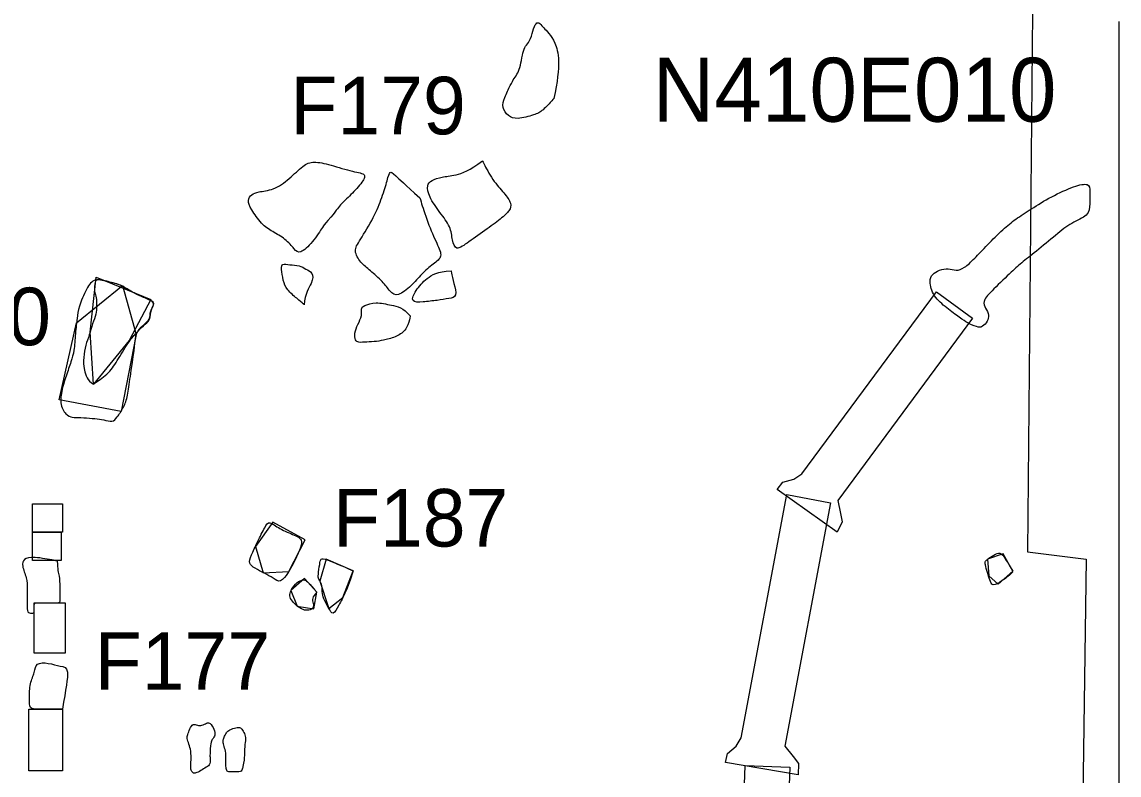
# Model space of a CAD drawing. Extents: x -29.4 to 22.1, y 358.8 to 440.
# Drawn here: x 1.42 to 10, y 404.11 to 410 of the extents above; entities that cross this region are included whole.
import ezdxf

# ---------------------------------------------------------------- set-up
doc = ezdxf.new("R2010")
doc.units = 0
for name, color, linetype in [('Brick', 7, 'Continuous'), ('Feature Labels', 7, 'Continuous'), ('Garden Fence', 7, 'Continuous'), ('Limits of Excavation', 7, 'Continuous'), ('Modern Pipe', 7, 'Continuous'), ('Quadrat ID', 7, 'Continuous'), ('Quadrat Lines', 7, 'Continuous'), ('Stone', 7, 'Continuous')]:
    doc.layers.add(name, color=color, linetype=linetype)

msp = doc.modelspace()

# ---------------------------------------------------------------- linework, layer by layer
at = {"layer": 'Brick'}
for points in [[(1.4976, 406.2286), (1.7315, 406.2286), (1.7315, 406.0074), (1.4976, 406.0074)], [(1.4976, 406.0074), (1.7219, 406.0074), (1.7219, 405.7862), (1.4976, 405.7862)], [(1.5104, 405.4559), (1.754, 405.4559), (1.754, 405.0615), (1.5104, 405.0615)], [(1.4695, 404.6242), (1.7318, 404.6242), (1.7318, 404.1425), (1.4695, 404.1425)]]:
    msp.add_lwpolyline(points, close=True, dxfattribs=at)
for points in [[(1.6947, 405.7814), (1.6947, 405.7162), (1.7137, 405.665), (1.7137, 405.5837), (1.7137, 405.4754), (1.7152, 405.4559), (1.6771, 405.4559), (1.6032, 405.4559), (1.5403, 405.4559), (1.5104, 405.4557), (1.5104, 405.4271), (1.5104, 405.3927), (1.5104, 405.3752), (1.4906, 405.3752), (1.4562, 405.3752), (1.4562, 405.4374), (1.4562, 405.5669), (1.4562, 405.6474), (1.4108, 405.7492), (1.4277, 405.7982), (1.4976, 405.8194), (1.6947, 405.7814), (1.6947, 405.7814), (1.6947, 405.7814)], [(1.7318, 404.6242), (1.7583, 404.7806), (1.7927, 404.9556), (1.7185, 404.9556), (1.6232, 404.9874), (1.5198, 404.9874), (1.5198, 404.9132), (1.4748, 404.8283), (1.4748, 404.7038), (1.4695, 404.6242), (1.5384, 404.6242), (1.6007, 404.6242), (1.6947, 404.6242), (1.7318, 404.6242), (1.7318, 404.6242), (1.7318, 404.6242)], [(2.8868, 404.2522), (2.8863, 404.3544), (2.906, 404.3916), (2.9297, 404.4164), (2.9213, 404.465), (2.888, 404.5209), (2.862, 404.5164), (2.8236, 404.4955), (2.7887, 404.4955), (2.7526, 404.513), (2.7289, 404.4706), (2.7102, 404.4221), (2.7063, 404.3989), (2.7215, 404.3515), (2.7396, 404.299), (2.7385, 404.2195), (2.7368, 404.1766), (2.7356, 404.1461), (2.7537, 404.1235), (2.774, 404.1212), (2.8124, 404.1416), (2.8598, 404.1715), (2.8919, 404.1912), (2.8868, 404.2522), (2.8868, 404.2522), (2.8868, 404.2522)], [(3.1449, 404.1757), (3.1594, 404.2536), (3.1552, 404.3152), (3.166, 404.3809), (3.1642, 404.4244), (3.1413, 404.4618), (3.1214, 404.4854), (3.0804, 404.4775), (3.0273, 404.4594), (3.011, 404.4316), (2.9917, 404.3936), (2.9875, 404.3737), (2.9965, 404.3321), (3.0128, 404.2844), (3.0104, 404.2095), (3.0122, 404.1667), (3.017, 404.1347), (3.0508, 404.1341), (3.0912, 404.1329), (3.1353, 404.1317), (3.1449, 404.1757), (3.1449, 404.1757), (3.1449, 404.1757)]]:
    msp.add_open_spline(points, degree=3, dxfattribs=at)
at = {"layer": 'Garden Fence'}
msp.add_lwpolyline([(9.3991, 418.2415), (9.2845, 405.853), (9.7427, 405.7957), (9.4563, 385.2551), (9.1413, 385.2551), (9.0841, 380.0001)], dxfattribs=at)
at = {"layer": 'Limits of Excavation'}
msp.add_lwpolyline([(9.1676, 405.7038), (9.0928, 405.8375), (8.9706, 405.7973), (8.9798, 405.6652), (9.0552, 405.6023), (9.1676, 405.7038)], dxfattribs=at)
at = {"layer": 'Modern Pipe'}
for points in [[(7.8211, 406.154), (7.8342, 406.0874), (7.7949, 406.0089), (7.3252, 406.342), (7.3692, 406.3991), (7.456, 406.4217), (7.5177, 406.4631), (8.5715, 407.8881), (8.8524, 407.6804), (7.7986, 406.2554)], [(7.45, 404.2535), (7.4908, 404.1992), (7.4897, 404.1114), (6.9217, 404.2065), (6.9364, 404.277), (7.0047, 404.3352), (7.0419, 404.3988), (7.3994, 406.3027), (7.743, 406.2382), (7.3856, 404.3349)], [(7.4356, 402.3274), (7.4841, 402.2799), (7.4961, 402.1929), (6.9203, 402.2023), (6.9243, 402.2743), (6.9831, 402.342), (7.0107, 402.411), (7.0748, 404.1821), (7.4239, 404.1695), (7.3598, 402.3983)]]:
    msp.add_lwpolyline(points, close=True, dxfattribs=at)
msp.add_open_spline([(8.8226, 407.6401), (8.8926, 407.6043), (8.937, 407.6117), (8.9702, 407.6561), (8.985, 407.7042), (8.9555, 407.7596), (8.9296, 407.8077), (8.9887, 407.8817), (9.1551, 408.0407), (9.2327, 408.111), (9.3437, 408.196), (9.5137, 408.3365), (9.6246, 408.429), (9.7651, 408.4808), (9.7725, 408.5732), (9.7725, 408.6768), (9.7689, 408.7397), (9.6542, 408.7175), (9.4694, 408.6324), (9.3067, 408.5326), (9.1884, 408.4549), (9.096, 408.3809), (8.9665, 408.2515), (8.8667, 408.1442), (8.7891, 408.0703), (8.7225, 408.0481), (8.6671, 408.074), (8.5931, 408.0592), (8.5377, 408.0259), (8.5118, 407.9778), (8.5436, 407.8504), (8.6523, 407.7596), (8.7558, 407.682), (8.8226, 407.6401), (8.8226, 407.6401), (8.8226, 407.6401)], degree=3, dxfattribs=at)
at = {"layer": 'Quadrat Lines'}
for p, q in [((10, 400), (10, 410)), ((1.9504, 407.5719), (1.9958, 408.0015)), ((1.9958, 408.0015), (2.423, 407.8268)), ((1.8424, 407.6444), (2.2027, 407.9377)), ((2.2027, 407.9377), (2.3081, 407.5539)), ((2.423, 407.8268), (2.2539, 407.5071)), ((1.7075, 407.0428), (1.8424, 407.6444)), ((1.9752, 407.1654), (1.9504, 407.5719)), ((2.3081, 407.5539), (2.1922, 406.9525)), ((2.2539, 407.5071), (1.9752, 407.1654)), ((2.1922, 406.9525), (1.7075, 407.0428)), ((3.3783, 406.0855), (3.2418, 405.8953)), ((3.6303, 405.9472), (3.3783, 406.0855)), ((3.2418, 405.8953), (3.3024, 405.6902)), ((3.5032, 405.7), (3.6303, 405.9472)), ((3.7961, 405.796), (3.7472, 405.6239)), ((4.0074, 405.7066), (3.7961, 405.796)), ((3.3024, 405.6902), (3.5032, 405.7)), ((3.626, 405.6443), (3.5183, 405.5522)), ((3.7216, 405.5375), (3.626, 405.6443)), ((3.9265, 405.4962), (4.0074, 405.7066)), ((3.5183, 405.5522), (3.5681, 405.4289)), ((3.7472, 405.6239), (3.8172, 405.4106)), ((3.6989, 405.4094), (3.7216, 405.5375)), ((3.8172, 405.4106), (3.9265, 405.4962)), ((3.5681, 405.4289), (3.6989, 405.4094))]:
    msp.add_line(p, q, dxfattribs=at)
at = {"layer": 'Stone'}
for points in [[(5.5767, 409.3974), (5.6361, 409.6649), (5.5927, 409.8661), (5.483, 409.9598), (5.4625, 409.9987), (5.4282, 409.985), (5.4099, 409.9049), (5.3802, 409.8295), (5.3459, 409.802), (5.3322, 409.7403), (5.3162, 409.6534), (5.2979, 409.5986), (5.2659, 409.5551), (5.2408, 409.5094), (5.1882, 409.4019), (5.1677, 409.3288), (5.2202, 409.2579), (5.2842, 409.2327), (5.4328, 409.2716), (5.4876, 409.2991), (5.5767, 409.3974), (5.5767, 409.3974), (5.5767, 409.3974)], [(3.7817, 408.4133), (3.8647, 408.5044), (3.8934, 408.5586), (3.9748, 408.6289), (4.0769, 408.7375), (4.1168, 408.8125), (4.0163, 408.8205), (3.8232, 408.8828), (3.6939, 408.9099), (3.6173, 408.8796), (3.5103, 408.7694), (3.3811, 408.68), (3.2598, 408.6704), (3.2103, 408.6497), (3.1768, 408.605), (3.2055, 408.5363), (3.2901, 408.4133), (3.3747, 408.3575), (3.4784, 408.3016), (3.5502, 408.2169), (3.5854, 408.1786), (3.6907, 408.2712), (3.7817, 408.4133), (3.7817, 408.4133), (3.7817, 408.4133)], [(5.018, 408.912), (4.922, 408.8342), (4.7963, 408.7931), (4.7026, 408.7885), (4.6157, 408.7565), (4.5838, 408.7245), (4.5952, 408.633), (4.6866, 408.505), (4.7734, 408.3953), (4.7803, 408.2878), (4.8123, 408.2078), (4.8831, 408.2581), (5.0431, 408.3701), (5.1665, 408.4593), (5.2351, 408.5233), (5.2488, 408.5759), (5.1916, 408.6582), (5.098, 408.7565), (5.018, 408.912), (5.018, 408.912), (5.018, 408.912)], [(4.5289, 408.6216), (4.4101, 408.7291), (4.3232, 408.8091), (4.2935, 408.8365), (4.2775, 408.7679), (4.2341, 408.6262), (4.1747, 408.4753), (4.0536, 408.2787), (4.0078, 408.2101), (4.065, 408.1118), (4.1381, 408.0569), (4.2409, 407.9654), (4.2958, 407.8877), (4.3529, 407.8443), (4.4649, 407.9334), (4.5403, 408.0272), (4.6363, 408.1072), (4.7117, 408.1598), (4.666, 408.2535), (4.5883, 408.4296), (4.5289, 408.6216), (4.5289, 408.6216), (4.5289, 408.6216)], [(3.6237, 407.7858), (3.6284, 407.872), (3.6955, 407.9631), (3.6923, 408.0397), (3.6348, 408.0637), (3.5901, 408.0956), (3.5087, 408.0972), (3.4481, 408.11), (3.4449, 408.0732), (3.4577, 407.9742), (3.4864, 407.9024), (3.571, 407.8321), (3.6237, 407.7858), (3.6237, 407.7858), (3.6237, 407.7858)], [(4.7735, 408.05), (4.6652, 408.0451), (4.5798, 407.997), (4.4927, 407.8961), (4.4528, 407.8032), (4.5505, 407.8065), (4.6685, 407.8203), (4.7588, 407.835), (4.8231, 407.848), (4.7946, 407.9523), (4.7735, 408.05), (4.7735, 408.05), (4.7735, 408.05)], [(2.3081, 407.5539), (2.2844, 407.3557), (2.2606, 407.213), (2.2447, 407.0702), (2.213, 406.983), (2.1575, 406.9037), (2.1258, 406.8641), (2.0545, 406.8879), (1.991, 406.8958), (1.8959, 406.9037), (1.8166, 406.9037), (1.777, 406.9116), (1.7136, 406.983), (1.7215, 407.1099), (1.7612, 407.2288), (1.8008, 407.3478), (1.8246, 407.4191), (1.8325, 407.5619), (1.8484, 407.6887), (1.8563, 407.7601), (1.9197, 407.9187), (1.9831, 407.998), (2.102, 407.9583), (2.1734, 407.9504), (2.2606, 407.8949), (2.3319, 407.8553), (2.4033, 407.8315), (2.4667, 407.7997), (2.4112, 407.7363), (2.4271, 407.6729), (2.3399, 407.6094), (2.3081, 407.5539), (2.3081, 407.5539), (2.3081, 407.5539)], [(1.9752, 407.1654), (1.9276, 407.1892), (1.8959, 407.2843), (1.8959, 407.3716), (1.9118, 407.4746), (1.9435, 407.546), (1.9673, 407.6412), (1.999, 407.7125), (1.999, 407.776), (1.999, 407.8473), (1.9831, 407.879), (1.9831, 407.9266), (1.9904, 407.9992), (2.0745, 407.9679), (2.1831, 407.9473), (2.2999, 407.8705), (2.3814, 407.8379), (2.4667, 407.7997), (2.4195, 407.7518), (2.4257, 407.6655), (2.3639, 407.6247), (2.3111, 407.5635), (2.2606, 407.5143), (2.1654, 407.3557), (2.102, 407.2526), (1.9752, 407.1654), (1.9752, 407.1654), (1.9752, 407.1654)], [(4.4537, 407.6982), (4.3992, 407.7666), (4.3023, 407.7813), (4.1843, 407.8106), (4.0842, 407.7764), (4.0687, 407.7568), (4.0785, 407.7039), (4.0443, 407.6323), (4.0134, 407.5622), (4.0248, 407.506), (4.0435, 407.489), (4.1127, 407.4947), (4.1908, 407.4979), (4.2592, 407.5117), (4.3634, 407.5394), (4.4325, 407.6013), (4.4537, 407.6982), (4.4537, 407.6982), (4.4537, 407.6982)], [(3.5032, 405.7), (3.5706, 405.8225), (3.6305, 405.9469), (3.5555, 405.9821), (3.4263, 406.0333), (3.3456, 406.0989), (3.3219, 406.0571), (3.2554, 405.9289), (3.2089, 405.8215), (3.1861, 405.7607), (3.2364, 405.7275), (3.3133, 405.6848), (3.3846, 405.6496), (3.4368, 405.604), (3.5032, 405.7), (3.5032, 405.7), (3.5032, 405.7)], [(4.0074, 405.7066), (3.9067, 405.7493), (3.7871, 405.7997), (3.7529, 405.8054), (3.7463, 405.7626), (3.732, 405.6696), (3.7339, 405.6411), (3.7634, 405.6059), (3.7643, 405.5394), (3.7729, 405.4929), (3.8156, 405.4141), (3.8488, 405.3495), (3.8934, 405.434), (3.9476, 405.5347), (3.9751, 405.6059), (4.0074, 405.7066), (4.0074, 405.7066), (4.0074, 405.7066)], [(9.1676, 405.7038), (9.1108, 405.8023), (9.0729, 405.8542), (9.0387, 405.8403), (8.9756, 405.7998), (8.9516, 405.7821), (8.9503, 405.7581), (8.9705, 405.6924), (8.9882, 405.633), (9.0059, 405.5812), (9.083, 405.6229), (9.1663, 405.6899), (9.1676, 405.7038), (9.1676, 405.7038), (9.1676, 405.7038)], [(3.7216, 405.5375), (3.6608, 405.6097), (3.6314, 405.643), (3.5792, 405.6268), (3.5298, 405.5746), (3.5108, 405.529), (3.5108, 405.49), (3.5498, 405.4463), (3.6058, 405.4008), (3.6475, 405.3941), (3.6969, 405.4065), (3.6969, 405.452), (3.6808, 405.4891), (3.7216, 405.5375), (3.7216, 405.5375), (3.7216, 405.5375)]]:
    msp.add_open_spline(points, degree=3, dxfattribs=at)

# ---------------------------------------------------------------- texts
at = {"layer": 'Feature Labels'}
for s, p in [('F179', (3.5166, 409.1184)), ('F180', (0.2704, 407.4695)), ('F187', (3.8495, 405.8953)), ('F177', (1.9853, 404.7751))]:
    msp.add_text(s, height=0.45, dxfattribs=at).set_placement(p)
at = {"layer": 'Quadrat ID'}
msp.add_text('N410E010', height=0.5, dxfattribs=at).set_placement((6.3507, 409.2171))

doc.saveas('drawing.dxf')
